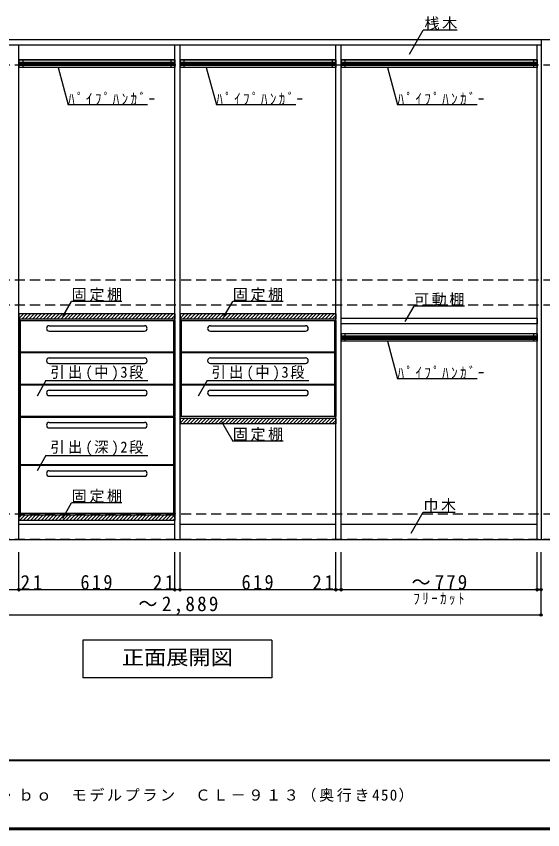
# Model space of a CAD drawing. Units: millimetres, scale not verified. Extents: x -3922 to 3878, y -2932 to 2722.
# Drawn here: x -2512 to -421, y -2864 to 367 of the extents above; entities that cross this region are included whole.
import ezdxf
from ezdxf.enums import TextEntityAlignment as Align

# ---------------------------------------------------------------- set-up
doc = ezdxf.new("R2010")
doc.units = ezdxf.units.MM
doc.header["$LTSCALE"] = 20
doc.header["$PDMODE"] = 32
doc.header["$PDSIZE"] = 10
doc.linetypes.add('CHAIN1', pattern=[8, 5, -1, 1, -1])
doc.linetypes.add('DASHED2', pattern=[3, 2, -1])
for name, color, linetype in [('0-2', 2, 'Continuous'), ('0-3_固定棚', 3, 'Continuous'), ('0-4_可動棚', 3, 'Continuous'), ('0-6_パイプハンガー', 4, 'Continuous'), ('0-7_桟木・巾木', 2, 'Continuous'), ('0-8', 7, 'Continuous'), ('0-A_文字', 7, 'Continuous'), ('0-B_寸法', 7, 'Continuous'), ('0-C_ハッチ', 4, 'Continuous'), ('F-1_枠', 6, 'Continuous'), ('F-A_文字', 7, 'Continuous')]:
    doc.layers.add(name, color=color, linetype=linetype)
doc.styles.add('ＭＳ ゴシック', font='')
doc.styles.get('ＭＳ ゴシック').set_extended_font_data('MS Gothic')

msp = doc.modelspace()

# ---------------------------------------------------------------- linework, layer by layer
at = {"layer": '0-2', "color": 3}
for p, q in [((-427.63, 272.73), (-3316.63, 272.73)), ((-427.63, 272.73), (-427.63, -1711.27)), ((-427.63, 251.73), (-3316.63, 251.73)), ((-2501.63, -1711.27), (-2501.63, 251.73)), ((-1882.63, -1711.27), (-1882.63, 251.73)), ((-1861.63, -1711.27), (-1861.63, 251.73)), ((-1242.63, -1711.27), (-1242.63, 251.73)), ((-1221.63, -1711.27), (-1221.63, 251.73)), ((-442.63, -1711.27), (-442.63, 251.73)), ((-3316.63, -1711.27), (-427.63, -1711.27))]:
    msp.add_line(p, q, dxfattribs=at)
at = {"layer": '0-3_固定棚'}
for p, q in [((-2501.63, -815.27), (-2501.63, -836.27)), ((-1882.63, -815.27), (-2501.63, -815.27)), ((-1882.63, -836.27), (-2501.63, -836.27)), ((-1882.63, -815.27), (-1882.63, -836.27)), ((-1861.63, -815.27), (-1861.63, -836.27)), ((-1242.63, -815.27), (-1861.63, -815.27)), ((-1242.63, -836.27), (-1861.63, -836.27)), ((-1242.63, -815.27), (-1242.63, -836.27)), ((-1861.63, -1231.27), (-1861.63, -1252.27)), ((-1242.63, -1231.27), (-1861.63, -1231.27)), ((-2501.63, -1615.27), (-2501.63, -1636.27)), ((-1882.63, -1615.27), (-2501.63, -1615.27))]:
    msp.add_line(p, q, dxfattribs=at)
for points in [[(-1242.63, -1231.27), (-1242.63, -1252.27), (-1861.63, -1252.27)], [(-1882.63, -1615.27), (-1882.63, -1636.27), (-2501.63, -1636.27)]]:
    msp.add_lwpolyline(points, dxfattribs=at)
at = {"layer": '0-4_可動棚'}
for p, q in [((-1221.63, -855.27), (-1221.63, -834.27)), ((-442.63, -834.27), (-1221.63, -834.27)), ((-442.63, -834.27), (-442.63, -855.27)), ((-442.63, -855.27), (-1221.63, -855.27))]:
    msp.add_line(p, q, dxfattribs=at)
at = {"layer": '0-6_パイプハンガー', "color": 3}
for p, q in [((-2501.63, 193.73), (-2501.63, 163.73)), ((-1882.63, 193.73), (-2501.63, 193.73)), ((-1882.63, 163.73), (-2501.63, 163.73)), ((-1882.63, 193.73), (-1882.63, 163.73)), ((-1861.63, 193.73), (-1861.63, 163.73)), ((-1242.63, 193.73), (-1861.63, 193.73)), ((-1242.63, 163.73), (-1861.63, 163.73)), ((-1242.63, 193.73), (-1242.63, 163.73)), ((-1221.63, 193.73), (-1221.63, 163.73)), ((-442.63, 193.73), (-1221.63, 193.73)), ((-442.63, 163.73), (-1221.63, 163.73)), ((-442.63, 193.73), (-442.63, 163.73)), ((-1221.63, -894.27), (-1221.63, -924.27)), ((-442.63, -894.27), (-1221.63, -894.27)), ((-442.63, -894.27), (-442.63, -924.27)), ((-442.63, -924.27), (-1221.63, -924.27))]:
    msp.add_line(p, q, dxfattribs=at)
at = {"layer": '0-6_パイプハンガー'}
for p, q in [((-2501.63, 184.73), (-1882.63, 184.73)), ((-2501.63, 180.73), (-1882.63, 180.73)), ((-2501.63, 176.73), (-1882.63, 176.73)), ((-2501.63, 172.73), (-1882.63, 172.73)), ((-1861.63, 184.73), (-1242.63, 184.73)), ((-1861.63, 180.73), (-1242.63, 180.73)), ((-1861.63, 176.73), (-1242.63, 176.73)), ((-1861.63, 172.73), (-1242.63, 172.73)), ((-1221.63, 184.73), (-442.63, 184.73)), ((-1221.63, 180.73), (-442.63, 180.73)), ((-1221.63, 176.73), (-442.63, 176.73)), ((-1221.63, 172.73), (-442.63, 172.73)), ((-1221.63, -903.27), (-442.63, -903.27)), ((-1221.63, -907.27), (-442.63, -907.27)), ((-1221.63, -911.27), (-442.63, -911.27)), ((-1221.63, -915.27), (-442.63, -915.27))]:
    msp.add_line(p, q, dxfattribs=at)
at = {"layer": '0-6_パイプハンガー', "color": 7}
for p, q in [((-2486.63, 193.73), (-2486.63, 163.73)), ((-1897.63, 193.73), (-1897.63, 163.73)), ((-1846.63, 193.73), (-1846.63, 163.73)), ((-1257.63, 193.73), (-1257.63, 163.73)), ((-1206.63, 193.73), (-1206.63, 163.73)), ((-457.63, 193.73), (-457.63, 163.73)), ((-1206.63, -894.27), (-1206.63, -924.27)), ((-457.63, -894.27), (-457.63, -924.27))]:
    msp.add_line(p, q, dxfattribs=at)
at = {"layer": '0-7_桟木・巾木', "color": 7}
for p, q in [((-1882.63, 191.73), (-2501.63, 191.73)), ((-1242.63, 191.73), (-1861.63, 191.73)), ((-442.63, 191.73), (-1221.63, 191.73)), ((-2501.63, -1651.27), (-1882.63, -1651.27)), ((-1861.63, -1651.27), (-1242.63, -1651.27)), ((-1221.63, -1651.27), (-442.63, -1651.27))]:
    msp.add_line(p, q, dxfattribs=at)
at = {"layer": '0-8', "color": 3}
for p, q in [((-2496.63, -842.27), (-2496.63, -1223.27)), ((-2496.63, -842.27), (-1887.63, -842.27)), ((-1887.63, -842.27), (-1887.63, -1223.27)), ((-1856.63, -842.27), (-1856.63, -1223.27)), ((-1856.63, -842.27), (-1247.63, -842.27)), ((-1247.63, -842.27), (-1247.63, -1223.27)), ((-1887.63, -967.27), (-2496.63, -967.27)), ((-1247.63, -967.27), (-1856.63, -967.27)), ((-1887.63, -970.27), (-2496.63, -970.27)), ((-1247.63, -970.27), (-1856.63, -970.27)), ((-1887.63, -1095.27), (-2496.63, -1095.27)), ((-1887.63, -1098.27), (-2496.63, -1098.27)), ((-1247.63, -1095.27), (-1856.63, -1095.27)), ((-1247.63, -1098.27), (-1856.63, -1098.27)), ((-1887.63, -1223.27), (-2496.63, -1223.27)), ((-2496.63, -1226.27), (-2496.63, -1607.27)), ((-2496.63, -1226.27), (-1887.63, -1226.27)), ((-1887.63, -1226.27), (-1887.63, -1607.27)), ((-1247.63, -1223.27), (-1856.63, -1223.27)), ((-1887.63, -1415.27), (-2496.63, -1415.27)), ((-1887.63, -1418.27), (-2496.63, -1418.27)), ((-2496.63, -1607.27), (-1887.63, -1607.27))]:
    msp.add_line(p, q, dxfattribs=at)
at = {"layer": '0-8'}
for p, q in [((-2381.13, -862.27), (-2003.13, -862.27)), ((-1741.13, -862.27), (-1363.13, -862.27)), ((-2381.13, -884.27), (-2003.13, -884.27)), ((-1741.13, -884.27), (-1363.13, -884.27)), ((-2381.13, -990.27), (-2003.13, -990.27)), ((-1741.13, -990.27), (-1363.13, -990.27)), ((-2381.13, -1012.27), (-2003.13, -1012.27)), ((-1741.13, -1012.27), (-1363.13, -1012.27)), ((-2381.13, -1118.27), (-2003.13, -1118.27)), ((-1741.13, -1118.27), (-1363.13, -1118.27)), ((-2381.13, -1140.27), (-2003.13, -1140.27)), ((-1741.13, -1140.27), (-1363.13, -1140.27)), ((-2496.63, -1223.27), (-2501.63, -1223.27)), ((-1887.63, -1223.27), (-1882.63, -1223.27)), ((-1856.63, -1223.27), (-1861.63, -1223.27)), ((-1247.63, -1223.27), (-1242.63, -1223.27)), ((-2381.13, -1246.27), (-2003.13, -1246.27)), ((-2381.13, -1268.27), (-2003.13, -1268.27)), ((-2381.13, -1438.27), (-2003.13, -1438.27)), ((-2381.13, -1460.27), (-2003.13, -1460.27)), ((-2496.63, -1607.27), (-2501.63, -1607.27)), ((-1887.63, -1607.27), (-1882.63, -1607.27))]:
    msp.add_line(p, q, dxfattribs=at)
for points in [[(-2496.63, -842.27), (-2501.63, -842.27), (-2501.63, -1223.27)], [(-1887.63, -842.27), (-1882.63, -842.27), (-1882.63, -1223.27)], [(-1856.63, -842.27), (-1861.63, -842.27), (-1861.63, -1223.27)], [(-1247.63, -842.27), (-1242.63, -842.27), (-1242.63, -1223.27)], [(-2496.63, -1226.27), (-2501.63, -1226.27), (-2501.63, -1607.27)], [(-1887.63, -1226.27), (-1882.63, -1226.27), (-1882.63, -1607.27)]]:
    msp.add_lwpolyline(points, dxfattribs=at)
for centre, start, end in [((-2381.13, -873.27), 90, 270), ((-2003.13, -873.27), 270, 90), ((-1741.13, -873.27), 90, 270), ((-1363.13, -873.27), 270, 90), ((-2381.13, -1001.27), 90, 270), ((-2003.13, -1001.27), 270, 90), ((-1741.13, -1001.27), 90, 270), ((-1363.13, -1001.27), 270, 90), ((-2381.13, -1129.27), 90, 270), ((-2003.13, -1129.27), 270, 90), ((-1741.13, -1129.27), 90, 270), ((-1363.13, -1129.27), 270, 90), ((-2381.13, -1257.27), 90, 270), ((-2003.13, -1257.27), 270, 90), ((-2381.13, -1449.27), 90, 270), ((-2003.13, -1449.27), 270, 90)]:
    msp.add_arc(centre, 11, start, end, dxfattribs=at)
at = {"layer": '0-A_文字'}
for p, q in [((-949.97, 216.5), (-895.14, 311.47)), ((-760.56, 311.47), (-895.14, 311.47)), ((-2345.93, 163.73), (-2305.92, 14.41)), ((-1757.26, 163.73), (-1717.25, 14.41)), ((-1037.26, 163.73), (-997.25, 14.41)), ((-1990.44, 14.41), (-2305.92, 14.41)), ((-1401.77, 14.41), (-1717.25, 14.41)), ((-681.77, 14.41), (-997.25, 14.41)), ((-2327.15, -826.33), (-2292.13, -765.68)), ((-2092.13, -765.68), (-2292.13, -765.68)), ((-1687.15, -826.33), (-1652.13, -765.68)), ((-1452.13, -765.68), (-1652.13, -765.68)), ((-967.15, -845.79), (-932.13, -785.14)), ((-732.13, -785.14), (-932.13, -785.14)), ((-1037.26, -924.27), (-997.25, -1073.59)), ((-2394.22, -1080.56), (-2429.49, -1141.66)), ((-2394.22, -1080.56), (-1990.04, -1080.56)), ((-1754.22, -1080.56), (-1789.49, -1141.66)), ((-1754.22, -1080.56), (-1350.04, -1080.56)), ((-681.77, -1073.59), (-997.25, -1073.59)), ((-1697.3, -1242.33), (-1652.13, -1320.57)), ((-1452.13, -1320.57), (-1652.13, -1320.57)), ((-2394.22, -1378.17), (-2429.49, -1439.26)), ((-2394.22, -1378.17), (-1990.04, -1378.17)), ((-2327.15, -1626.33), (-2292.13, -1565.68)), ((-2092.13, -1565.68), (-2292.13, -1565.68)), ((-943.9, -1686.83), (-895.14, -1602.39)), ((-895.14, -1602.39), (-769.12, -1602.39))]:
    msp.add_line(p, q, dxfattribs=at)
at = {"layer": '0-A_文字', "linetype": 'CHAIN1'}
for p, q in [((3282.37, 272.73), (-3316.63, 272.73)), ((-3316.63, -1711.27), (3282.37, -1711.27))]:
    msp.add_line(p, q, dxfattribs=at)
at = {"layer": '0-A_文字'}
for points in [[(-1497.13, -2111.27), (-1497.13, -2261.27), (-2247.13, -2261.27)], [(-1497.13, -2111.27), (-2247.13, -2111.27), (-2247.13, -2261.27)]]:
    msp.add_lwpolyline(points, dxfattribs=at)
at = {"layer": '0-B_寸法', "color": 4, "linetype": 'DASHED2'}
for p, q in [((3282.37, 272.73), (-3316.63, 272.73)), ((3282.37, 172.73), (-3316.63, 172.73)), ((3282.37, -681.27), (-3316.63, -681.27)), ((3282.37, -781.27), (-3316.63, -781.27)), ((3282.37, -1611.27), (-3316.63, -1611.27)), ((3282.37, -1711.27), (-3316.63, -1711.27))]:
    msp.add_line(p, q, dxfattribs=at)
at = {"layer": '0-B_寸法', "color": 4}
for p, q in [((-2501.63, -1911.27), (-2501.63, -1761.27)), ((-1882.63, -1911.27), (-1882.63, -1761.27)), ((-1861.63, -1911.27), (-1861.63, -1761.27)), ((-1242.63, -1911.27), (-1242.63, -1761.27)), ((-1221.63, -1911.27), (-1221.63, -1761.27)), ((-442.63, -1911.27), (-442.63, -1761.27)), ((-427.63, -2011.27), (-427.63, -1761.27)), ((-427.63, -1911.27), (-3316.63, -1911.27)), ((-3316.63, -2011.27), (-427.63, -2011.27))]:
    msp.add_line(p, q, dxfattribs=at)
at = {"layer": '0-B_寸法'}
for p in [(-2501.63, -1911.27), (-1882.63, -1911.27), (-1861.63, -1911.27), (-1242.63, -1911.27), (-1221.63, -1911.27), (-442.63, -1911.27), (-427.63, -1911.27), (-427.63, -2011.27)]:
    msp.add_point(p, dxfattribs=at)
at = {"layer": '0-C_ハッチ'}
for p, q in [((-2501.63, -833.17), (-2483.73, -815.27)), ((-2501.63, -819.03), (-2497.87, -815.27)), ((-2490.59, -836.27), (-2469.59, -815.27)), ((-2476.45, -836.27), (-2455.45, -815.27)), ((-2462.3, -836.27), (-2441.3, -815.27)), ((-2448.16, -836.27), (-2427.16, -815.27)), ((-2434.02, -836.27), (-2413.02, -815.27)), ((-2419.88, -836.27), (-2398.88, -815.27)), ((-2405.74, -836.27), (-2384.74, -815.27)), ((-2391.59, -836.27), (-2370.59, -815.27)), ((-2377.45, -836.27), (-2356.45, -815.27)), ((-2363.31, -836.27), (-2342.31, -815.27)), ((-2349.17, -836.27), (-2328.17, -815.27)), ((-2335.02, -836.27), (-2314.02, -815.27)), ((-2320.88, -836.27), (-2299.88, -815.27)), ((-2306.74, -836.27), (-2285.74, -815.27)), ((-2292.6, -836.27), (-2271.6, -815.27)), ((-2278.46, -836.27), (-2257.46, -815.27)), ((-2264.31, -836.27), (-2243.31, -815.27)), ((-2250.17, -836.27), (-2229.17, -815.27)), ((-2236.03, -836.27), (-2215.03, -815.27)), ((-2221.89, -836.27), (-2200.89, -815.27)), ((-2207.75, -836.27), (-2186.75, -815.27)), ((-2193.6, -836.27), (-2172.6, -815.27)), ((-2179.46, -836.27), (-2158.46, -815.27)), ((-2165.32, -836.27), (-2144.32, -815.27)), ((-2151.18, -836.27), (-2130.18, -815.27)), ((-2137.03, -836.27), (-2116.03, -815.27)), ((-2122.89, -836.27), (-2101.89, -815.27)), ((-2108.75, -836.27), (-2087.75, -815.27)), ((-2094.61, -836.27), (-2073.61, -815.27)), ((-2080.47, -836.27), (-2059.47, -815.27)), ((-2066.32, -836.27), (-2045.32, -815.27)), ((-2052.18, -836.27), (-2031.18, -815.27)), ((-2038.04, -836.27), (-2017.04, -815.27)), ((-2023.9, -836.27), (-2002.9, -815.27)), ((-2009.76, -836.27), (-1988.76, -815.27)), ((-1995.61, -836.27), (-1974.61, -815.27)), ((-1981.47, -836.27), (-1960.47, -815.27)), ((-1967.33, -836.27), (-1946.33, -815.27)), ((-1953.19, -836.27), (-1932.19, -815.27)), ((-1939.04, -836.27), (-1918.04, -815.27)), ((-1924.9, -836.27), (-1903.9, -815.27)), ((-1910.76, -836.27), (-1889.76, -815.27)), ((-1896.62, -836.27), (-1882.63, -822.28)), ((-1861.63, -833.17), (-1843.73, -815.27)), ((-1861.63, -819.03), (-1857.87, -815.27)), ((-1850.59, -836.27), (-1829.59, -815.27)), ((-1836.45, -836.27), (-1815.45, -815.27)), ((-1822.3, -836.27), (-1801.3, -815.27)), ((-1808.16, -836.27), (-1787.16, -815.27)), ((-1794.02, -836.27), (-1773.02, -815.27)), ((-1779.88, -836.27), (-1758.88, -815.27)), ((-1765.74, -836.27), (-1744.74, -815.27)), ((-1751.59, -836.27), (-1730.59, -815.27)), ((-1737.45, -836.27), (-1716.45, -815.27)), ((-1723.31, -836.27), (-1702.31, -815.27)), ((-1709.17, -836.27), (-1688.17, -815.27)), ((-1695.02, -836.27), (-1674.02, -815.27)), ((-1680.88, -836.27), (-1659.88, -815.27)), ((-1666.74, -836.27), (-1645.74, -815.27)), ((-1652.6, -836.27), (-1631.6, -815.27)), ((-1638.46, -836.27), (-1617.46, -815.27)), ((-1624.31, -836.27), (-1603.31, -815.27)), ((-1610.17, -836.27), (-1589.17, -815.27)), ((-1596.03, -836.27), (-1575.03, -815.27)), ((-1581.89, -836.27), (-1560.89, -815.27)), ((-1567.75, -836.27), (-1546.75, -815.27)), ((-1553.6, -836.27), (-1532.6, -815.27)), ((-1539.46, -836.27), (-1518.46, -815.27)), ((-1525.32, -836.27), (-1504.32, -815.27)), ((-1511.18, -836.27), (-1490.18, -815.27)), ((-1497.03, -836.27), (-1476.03, -815.27)), ((-1482.89, -836.27), (-1461.89, -815.27)), ((-1468.75, -836.27), (-1447.75, -815.27)), ((-1454.61, -836.27), (-1433.61, -815.27)), ((-1440.47, -836.27), (-1419.47, -815.27)), ((-1426.32, -836.27), (-1405.32, -815.27)), ((-1412.18, -836.27), (-1391.18, -815.27)), ((-1398.04, -836.27), (-1377.04, -815.27)), ((-1383.9, -836.27), (-1362.9, -815.27)), ((-1369.76, -836.27), (-1348.76, -815.27)), ((-1355.61, -836.27), (-1334.61, -815.27)), ((-1341.47, -836.27), (-1320.47, -815.27)), ((-1327.33, -836.27), (-1306.33, -815.27)), ((-1313.19, -836.27), (-1292.19, -815.27)), ((-1299.04, -836.27), (-1278.04, -815.27)), ((-1284.9, -836.27), (-1263.9, -815.27)), ((-1270.76, -836.27), (-1249.76, -815.27)), ((-1256.62, -836.27), (-1242.63, -822.28)), ((-1861.63, -1249.17), (-1843.73, -1231.27)), ((-1861.63, -1235.03), (-1857.87, -1231.27)), ((-1850.59, -1252.27), (-1829.59, -1231.27)), ((-1836.45, -1252.27), (-1815.45, -1231.27)), ((-1822.3, -1252.27), (-1801.3, -1231.27)), ((-1808.16, -1252.27), (-1787.16, -1231.27)), ((-1794.02, -1252.27), (-1773.02, -1231.27)), ((-1779.88, -1252.27), (-1758.88, -1231.27)), ((-1765.74, -1252.27), (-1744.74, -1231.27)), ((-1751.59, -1252.27), (-1730.59, -1231.27)), ((-1737.45, -1252.27), (-1716.45, -1231.27)), ((-1723.31, -1252.27), (-1702.31, -1231.27)), ((-1709.17, -1252.27), (-1688.17, -1231.27)), ((-1695.02, -1252.27), (-1674.02, -1231.27)), ((-1680.88, -1252.27), (-1659.88, -1231.27)), ((-1666.74, -1252.27), (-1645.74, -1231.27)), ((-1652.6, -1252.27), (-1631.6, -1231.27)), ((-1638.46, -1252.27), (-1617.46, -1231.27)), ((-1624.31, -1252.27), (-1603.31, -1231.27)), ((-1610.17, -1252.27), (-1589.17, -1231.27)), ((-1596.03, -1252.27), (-1575.03, -1231.27)), ((-1581.89, -1252.27), (-1560.89, -1231.27)), ((-1567.75, -1252.27), (-1546.75, -1231.27)), ((-1553.6, -1252.27), (-1532.6, -1231.27)), ((-1539.46, -1252.27), (-1518.46, -1231.27)), ((-1525.32, -1252.27), (-1504.32, -1231.27)), ((-1511.18, -1252.27), (-1490.18, -1231.27)), ((-1497.03, -1252.27), (-1476.03, -1231.27)), ((-1482.89, -1252.27), (-1461.89, -1231.27)), ((-1468.75, -1252.27), (-1447.75, -1231.27)), ((-1454.61, -1252.27), (-1433.61, -1231.27)), ((-1440.47, -1252.27), (-1419.47, -1231.27)), ((-1426.32, -1252.27), (-1405.32, -1231.27)), ((-1412.18, -1252.27), (-1391.18, -1231.27)), ((-1398.04, -1252.27), (-1377.04, -1231.27)), ((-1383.9, -1252.27), (-1362.9, -1231.27)), ((-1369.76, -1252.27), (-1348.76, -1231.27)), ((-1355.61, -1252.27), (-1334.61, -1231.27)), ((-1341.47, -1252.27), (-1320.47, -1231.27)), ((-1327.33, -1252.27), (-1306.33, -1231.27)), ((-1313.19, -1252.27), (-1292.19, -1231.27)), ((-1299.04, -1252.27), (-1278.04, -1231.27)), ((-1284.9, -1252.27), (-1263.9, -1231.27)), ((-1270.76, -1252.27), (-1249.76, -1231.27)), ((-1256.62, -1252.27), (-1242.63, -1238.28)), ((-2501.63, -1625.13), (-2491.77, -1615.27)), ((-2498.63, -1636.27), (-2477.63, -1615.27)), ((-2484.49, -1636.27), (-2463.49, -1615.27)), ((-2470.34, -1636.27), (-2449.34, -1615.27)), ((-2456.2, -1636.27), (-2435.2, -1615.27)), ((-2442.06, -1636.27), (-2421.06, -1615.27)), ((-2427.92, -1636.27), (-2406.92, -1615.27)), ((-2413.78, -1636.27), (-2392.78, -1615.27)), ((-2399.63, -1636.27), (-2378.63, -1615.27)), ((-2385.49, -1636.27), (-2364.49, -1615.27)), ((-2371.35, -1636.27), (-2350.35, -1615.27)), ((-2357.21, -1636.27), (-2336.21, -1615.27)), ((-2343.06, -1636.27), (-2322.06, -1615.27)), ((-2328.92, -1636.27), (-2307.92, -1615.27)), ((-2314.78, -1636.27), (-2293.78, -1615.27)), ((-2300.64, -1636.27), (-2279.64, -1615.27)), ((-2286.5, -1636.27), (-2265.5, -1615.27)), ((-2272.35, -1636.27), (-2251.35, -1615.27)), ((-2258.21, -1636.27), (-2237.21, -1615.27)), ((-2244.07, -1636.27), (-2223.07, -1615.27)), ((-2229.93, -1636.27), (-2208.93, -1615.27)), ((-2215.79, -1636.27), (-2194.79, -1615.27)), ((-2201.64, -1636.27), (-2180.64, -1615.27)), ((-2187.5, -1636.27), (-2166.5, -1615.27)), ((-2173.36, -1636.27), (-2152.36, -1615.27)), ((-2159.22, -1636.27), (-2138.22, -1615.27)), ((-2145.07, -1636.27), (-2124.07, -1615.27)), ((-2130.93, -1636.27), (-2109.93, -1615.27)), ((-2116.79, -1636.27), (-2095.79, -1615.27)), ((-2102.65, -1636.27), (-2081.65, -1615.27)), ((-2088.51, -1636.27), (-2067.51, -1615.27)), ((-2074.36, -1636.27), (-2053.36, -1615.27)), ((-2060.22, -1636.27), (-2039.22, -1615.27)), ((-2046.08, -1636.27), (-2025.08, -1615.27)), ((-2031.94, -1636.27), (-2010.94, -1615.27)), ((-2017.8, -1636.27), (-1996.8, -1615.27)), ((-2003.65, -1636.27), (-1982.65, -1615.27)), ((-1989.51, -1636.27), (-1968.51, -1615.27)), ((-1975.37, -1636.27), (-1954.37, -1615.27)), ((-1961.23, -1636.27), (-1940.23, -1615.27)), ((-1947.09, -1636.27), (-1926.09, -1615.27)), ((-1932.94, -1636.27), (-1911.94, -1615.27)), ((-1918.8, -1636.27), (-1897.8, -1615.27)), ((-1904.66, -1636.27), (-1883.66, -1615.27)), ((-1890.52, -1636.27), (-1882.63, -1628.38))]:
    msp.add_line(p, q, dxfattribs=at)
at = {"layer": 'F-1_枠'}
for p, q in [((3877.97, -2587.71), (-3922.03, -2587.71)), ((3877.97, -2591.04), (-3922.03, -2591.04)), ((3877.97, -2857.71), (-3922.03, -2857.71)), ((3877.97, -2861.04), (-3922.03, -2861.04)), ((3877.97, -2864.37), (-3922.03, -2864.37))]:
    msp.add_line(p, q, dxfattribs=at)

# ---------------------------------------------------------------- texts
at = {"layer": '0-A_文字', "style": 'ＭＳ ゴシック', "width": 1.1}
msp.add_text('正面展開図', height=58.65, dxfattribs=at).set_placement((-2092.13, -2226.27), align=Align.BOTTOM_LEFT)
at = {"layer": '0-A_文字', "char_height": 43.99, "attachment_point": 7, "style": 'ＭＳ ゴシック'}
for s, insert in [('\\T1.17;桟木', (-890.56, 311.47)), ('\\T1.39;\\W0.85;ﾊﾟｲﾌﾟﾊﾝｶﾞｰ', (-2305.92, 14.41)), ('\\T1.39;\\W0.85;ﾊﾟｲﾌﾟﾊﾝｶﾞｰ', (-1717.25, 14.41)), ('\\T1.39;\\W0.85;ﾊﾟｲﾌﾟﾊﾝｶﾞｰ', (-997.25, 14.41)), ('\\T1.17;固定棚', (-2292.13, -765.68)), ('\\T1.17;固定棚', (-1652.13, -765.68)), ('\\T1.17;可動棚', (-932.13, -785.14)), ('\\T1.22;\\W0.95;引出(中)3段', (-2376.61, -1080.56)), ('\\T1.22;\\W0.95;引出(中)3段', (-1736.61, -1080.56)), ('\\T1.39;\\W0.85;ﾊﾟｲﾌﾟﾊﾝｶﾞｰ', (-997.25, -1073.59)), ('\\T1.17;固定棚', (-1652.13, -1320.57)), ('\\T1.22;\\W0.95;引出(深)2段', (-2376.61, -1378.17)), ('\\T1.17;固定棚', (-2292.13, -1565.68)), ('\\T1.17;巾木', (-895.14, -1602.39)), ('\\T1.39;\\W0.85;ﾌﾘｰｶｯﾄ', (-934.63, -1971.27))]:
    msp.add_mtext(s, dxfattribs=dict(at, insert=insert))
at = {"layer": '0-B_寸法', "char_height": 58.65, "attachment_point": 7, "style": 'ＭＳ ゴシック'}
for s, insert in [('\\T1.27;\\W0.95;21', (-2494.97, -1911.27)), ('\\T1.27;\\W0.9;619', (-2257.13, -1911.27)), ('\\T1.27;\\W0.95;21', (-1970.03, -1911.27)), ('\\T1.27;\\W0.9;619', (-1617.13, -1911.27)), ('\\T1.27;\\W0.95;21', (-1336.26, -1911.27)), ('\\T1.21;\\W0.95;～779', (-942.13, -1911.27)), ('\\T1.23;\\W0.95;～2,889', (-2027.13, -2011.27))]:
    msp.add_mtext(s, dxfattribs=dict(at, insert=insert))
at = {"layer": 'F-A_文字', "insert": (-3415.36, -2754.37), "char_height": 43.99, "attachment_point": 7, "style": 'ＭＳ ゴシック'}
msp.add_mtext('\\T1.17;収納内部パーツ\u3000ｅ・ｒａ・ｂｏ\u3000モデルプラン\u3000ＣＬ－９１３（奥行き450）', dxfattribs=at)

doc.saveas('drawing.dxf')
